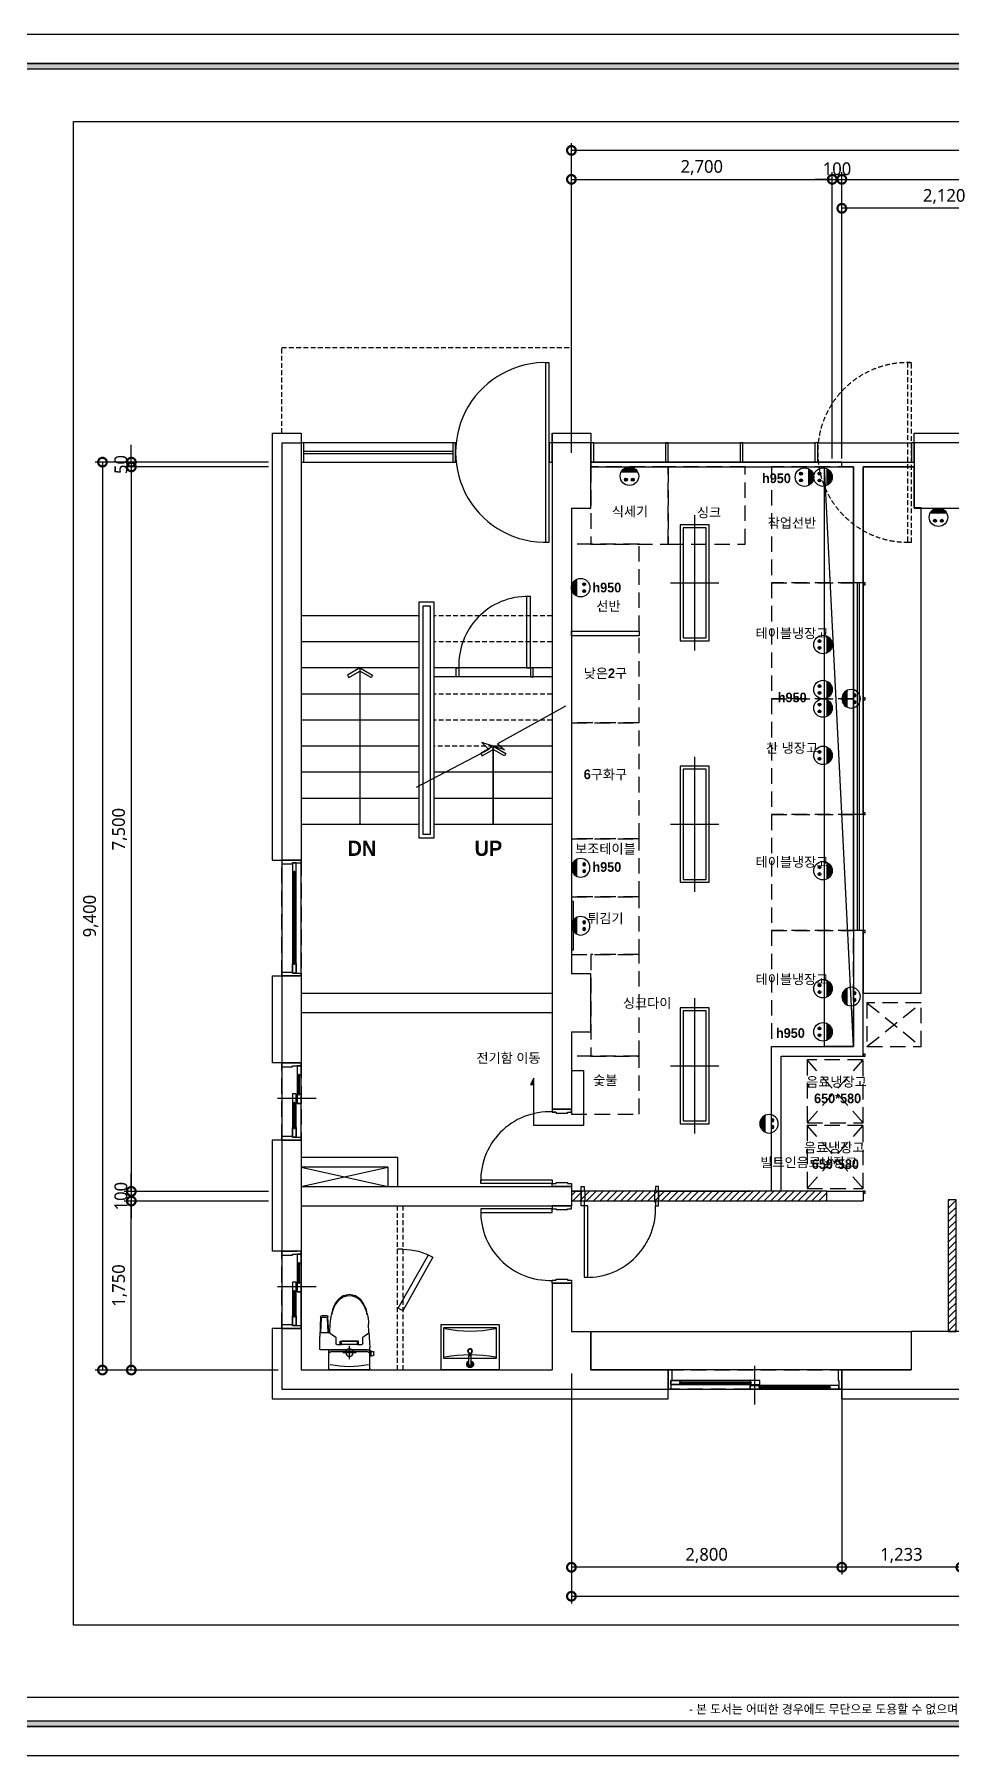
# Model space of a CAD drawing. Header units: inches. Extents: x 405346 to 489838, y -25612 to 14934.
# Drawn here: x 451634 to 461131, y -3486 to 14334 of the extents above; entities that cross this region are included whole.
import ezdxf
from ezdxf.enums import TextEntityAlignment as Align

# ---------------------------------------------------------------- set-up
doc = ezdxf.new("R2010")
doc.units = ezdxf.units.IN
doc.header["$LTSCALE"] = 200
doc.header["$MEASUREMENT"] = 0
doc.linetypes.add('DH-HID2', pattern=[1.2, 0.8, -0.4])
doc.linetypes.add('HIDDEN', pattern=[0.375, 0.25, -0.125])
for name, color, linetype in [('0-설비 급배수', 10, 'Continuous'), ('01. F-소품', 3, 'Continuous'), ('03-WAL NEW', 3, 'Continuous'), ('04-WIN', 4, 'Continuous'), ('04_FUR', 6, 'Continuous'), ('06-FUR', 6, 'Continuous'), ('06-LIGHT', 4, 'Continuous'), ('07-DIM', 5, 'Continuous'), ('07-DIM WAL', 5, 'Continuous'), ('08-HAT', 8, 'Continuous'), ('C-WIN', 4, 'Continuous'), ('CO-BATH', 6, 'Continuous'), ('CO-DO-FR', 7, 'Continuous'), ('CO-DOOR', 8, 'Continuous'), ('CORE', 7, 'Continuous'), ('F-SYM', 7, 'Continuous'), ('FORM(YOURNAME)-11', 1, 'Continuous'), ('FU-FURM', 251, 'DH-HID2'), ('RC-LIGHT', 7, 'Continuous'), ('도면층2', 2, 'Continuous'), ('설비', 140, 'Continuous'), ('텍스트', 4, 'Continuous')]:
    doc.layers.add(name, color=color, linetype=linetype)
doc.styles.add('DAWIN', font='NanumSquareR.ttf')
doc.styles.add('YOURNAME', font='HY울릉도M.TTF')
doc.styles.add('넥슨고딕', font='NEXONLv1GothicBold.ttf')
doc.dimstyles.new('60', dxfattribs={"dimscale": 60, "dimtxt": 2.2, "dimasz": 3, "dimexe": 1.25, "dimexo": 0.625, "dimtad": 1, "dimdec": 0, "dimzin": 0, "dimdsep": 46, "dimlunit": 6, "dimtxsty": 'DAWIN', "dimblk1": 'DOTSMALL', "dimblk2": 'DOTSMALL', "dimsah": 1, "dimcen": 0.001, "dimclrd": 1, "dimclre": 1, "dimclrt": 7, "dimadec": 0, "dimazin": 0, "dimtfac": 1, "dimtdec": 0, "dimtix": 1, "dimtmove": 2, "dimatfit": 3, "dimldrblk": 'DOTSMALL', "dimfxl": 0, "dimtolj": 1, "dimtzin": 0, "dimarcsym": 0})
pattern_1 = [(45, (0, 0), (-35.355339, 35.355339), [])]

# ---------------------------------------------------------------- blocks, each defined once
blk = doc.blocks.new('FORM-PLAN')
at = {"layer": 'FORM(YOURNAME)-11'}
h = blk.add_hatch(color=256, dxfattribs=at)
h.dxf.hatch_style = 1
h.paths.add_polyline_path([(-71444, 55115), (10556, 55115), (10556, 54915), (-71444, 54915)])
h.paths.add_polyline_path([(-71444, -2085), (10556, -2085), (10556, -2285), (-71444, -2285)])
at = {"layer": 'Defpoints', "color": 158}
blk.add_line((1346, -1285), (-71444, -1285), dxfattribs=at)
for points in [[(-71444, -2285), (10556, -2285), (10556, 55115), (-71444, 55115)], [(-69444, 53115), (-64, 53115), (-64, 1215), (-69444, 1215)]]:
    blk.add_lwpolyline(points, close=True, dxfattribs=at)
at = {"layer": 'FORM(YOURNAME)-11', "color": 250}
blk.add_lwpolyline([(-72444, -3285), (11556, -3285), (11556, 56115), (-72444, 56115)], close=True, dxfattribs=at)
at = {"layer": 'FORM(YOURNAME)-11'}
for points in [[(-71444, 55115), (10556, 55115), (10556, 54915), (-71444, 54915)], [(-71444, -2085), (10556, -2085), (10556, -2285), (-71444, -2285)]]:
    blk.add_lwpolyline(points, close=True, dxfattribs=at)
at = {"layer": 'FORM(YOURNAME)-11', "color": 1, "style": 'YOURNAME'}
blk.add_text("- 본 도서는 어떠한 경우에도 무단으로 도용할 수 없으며 도용시 '지적재산권' 보호에 관한 법률에 의거, 법적 분쟁이 발생합니다.  또한 본 도서에 관한 모든 저작권은 당사에 있습니다. -", height=300, dxfattribs=at).set_placement((-32990, -1685), align=Align.MIDDLE_CENTER)
at = {"layer": 'FORM(YOURNAME)-11', "color": 3, "style": 'YOURNAME'}
for tag, height, p in [('1', 450, (9905, 18188)), ('2', 450, (9905, 17544)), ('3', 450, (9905, 16257)), ('4', 450, (9905, 14326)), ('5', 515, (9905, 12009)), ('6', 515, (9905, 9757)), ('7', 515, (9905, 7504)), ('8', 515, (9905, 5252)), ('9', 515, (9905, 2999)), ('10', 515, (5655, 811)), ('11', 515, (9905, 747)), ('12', 515, (5655, -1441)), ('13', 515, (9905, -1441))]:
    blk.add_attdef(tag, text='', height=height, dxfattribs=at).set_placement(p, align=Align.MIDDLE_RIGHT)
blk = doc.blocks.new('*U199')
at = {"layer": 'F-SYM', "xscale": 0.3000000000000001, "yscale": 0.3000000000000001, "zscale": 0.3000000000000001}
blk.add_blockref('FORM-PLAN', (472871, -2500), dxfattribs=at)
blk = doc.blocks.new('B-003')
at = {"layer": 'CO-BATH'}
for p, q in [((-300, 0), (-300, -470)), ((300, 0), (-300, 0)), ((300, -470), (300, 0)), ((-300, -470), (300, -470))]:
    blk.add_line(p, q, dxfattribs=at)
at = {"layer": 'CO-BATH', "color": 8}
for p, q in [((-270, -120), (-270, -440)), ((270, -120), (-270, -120)), ((-15, -156), (-15, -161)), ((-15, -161), (14, -161)), ((-14, -151), (-14, -156)), ((-13, -60), (-13, -151)), ((12, -60), (12, -151)), ((13, -151), (13, -156)), ((14, -156), (14, -161)), ((270, -440), (270, -120)), ((-270, -440), (270, -440))]:
    blk.add_line(p, q, dxfattribs=at)
at = {"layer": 'CO-BATH', "color": 251}
for p, q in [((-15, -156), (14, -156)), ((-14, -151), (13, -151))]:
    blk.add_line(p, q, dxfattribs=at)
at = {"layer": 'CO-BATH', "color": 8}
blk.add_circle((0, -195), 25, dxfattribs=at)
at = {"layer": 'CO-BATH', "color": 251}
blk.add_circle((0, -195), 20, dxfattribs=at)
for centre, radius, start, end in [((0, 1202), 1362, 258.891, 281.109), ((0, -60), 30, 294.6243, 245.3757), ((0, -60), 25, 300, 240), ((0, -60), 18, 313.9829, 226.017), ((0, -1762), 1362, 78.891, 101.109)]:
    blk.add_arc(centre, radius, start, end, dxfattribs=at)
at = {"layer": 'CO-BATH', "color": 8}
for radius, start, end in [(35, 290.9248, 249.0751), (12.5, 360, 180)]:
    blk.add_arc((0, -60), radius, start, end, dxfattribs=at)
blk = doc.blocks.new('B-306')
at = {"layer": 'CO-BATH'}
for p, q in [((0, 197), (0, -197)), ((15, 212), (195, 212)), ((142, 227), (198, 227)), ((142, 227), (142, 215)), ((142, 215), (198, 215)), ((150, 227), (150, 248)), ((157, 255), (183, 255)), ((190, 227), (190, 248)), ((192, -187), (192, 187)), ((198, 227), (198, 215)), ((210, -197), (210, 197)), ((210, 183), (210, -187)), ((220, 212), (233, 212)), ((391, 203), (233, 212)), ((373, 194), (344, 145)), ((391, 203), (473, 199)), ((570, 185), (610, 176)), ((583, 185), (623, 176)), ((112, 1), (249, 1)), ((180, -67), (180, 69)), ((180, 1), (180, 1)), ((210, -88), (210, 86)), ((264, 83), (264, 130)), ((264, 96), (299, 96)), ((264, 96), (264, 86)), ((264, 86), (299, 86)), ((264, 83), (264, -89)), ((264, 83), (295, 83)), ((269, 99), (269, 80)), ((274, 140), (335, 140)), ((295, 83), (295, -81)), ((299, 96), (299, -79)), ((610, 176), (648, 162)), ((623, 176), (661, 162)), ((648, 162), (682, 144)), ((661, 162), (695, 144)), ((682, 144), (712, 121)), ((695, 144), (724, 121)), ((712, 121), (736, 94)), ((724, 121), (748, 94)), ((736, 94), (753, 65)), ((748, 94), (766, 65)), ((753, 65), (764, 33)), ((764, 33), (768, 1)), ((768, 1), (764, -31)), ((766, 65), (776, 33)), ((776, 33), (780, 1)), ((780, 1), (776, -31)), ((264, -81), (295, -81)), ((264, -128), (264, -81)), ((264, -84), (264, -94)), ((264, -84), (299, -84)), ((264, -94), (299, -94)), ((269, -78), (269, -97)), ((274, -138), (335, -138)), ((299, -94), (299, -75)), ((373, -192), (344, -143)), ((610, -174), (570, -183)), ((623, -174), (583, -183)), ((648, -160), (610, -174)), ((661, -160), (623, -174)), ((682, -142), (648, -160)), ((695, -142), (661, -160)), ((712, -119), (682, -142)), ((724, -119), (695, -142)), ((736, -92), (712, -119)), ((748, -92), (724, -119)), ((753, -63), (736, -92)), ((766, -63), (748, -92)), ((764, -31), (753, -63)), ((776, -31), (766, -63)), ((15, -212), (195, -212)), ((210, -197), (210, -297)), ((220, -307), (345, -307)), ((551, -297), (345, -307)), ((380, -199), (380, -207)), ((385, -212), (551, -221)), ((385, -224), (385, -293)), ((390, -219), (535, -227)), ((535, -291), (390, -298)), ((392, -202), (473, -197)), ((545, -237), (545, -281)), ((560, -231), (560, -287))]:
    blk.add_line(p, q, dxfattribs=at)
blk.add_circle((180, 1), 38.4, dxfattribs=at)
for centre, radius, start, end in [((15, 197), 15, 90, 180), ((1014, 0), 980, 168.4061, 191.5939), ((157, 248), 7, 90, 180), ((177, 187), 15, 0, 90), ((183, 248), 7, 0, 90), ((195, 197), 15, 0, 90), ((220, 202), 10, 90, 180), ((390, 183), 20, 86.9031, 149.352), ((444, -440), 640, 77.5149, 87.4115), ((274, 130), 10, 90, 180), ((335, 150), 10, 270, 329.352), ((274, -128), 10, 180, 270), ((335, -148), 10, 30.648, 90), ((15, -197), 15, 180, 270), ((177, -187), 15, 270, 0), ((195, -197), 15, 270, 0), ((220, -297), 9.82, 180, 270), ((390, -182), 20, 210.648, 273.5722), ((385, -207), 5, 180, 266.8224), ((390, -224), 5, 86.8224, 180), ((390, -293), 5, 180, 272.6619), ((444, 442), 640, 272.5885, 282.4851), ((535, -237), 10, 0, 86.8224), ((535, -281), 10, 272.6619, 0), ((550, -231), 10, 0, 86.8224), ((550, -287), 10, 272.6619, 0)]:
    blk.add_arc(centre, radius, start, end, dxfattribs=at)
blk = doc.blocks.new('비데')
at = {"layer": 'CO-BATH'}
blk.add_blockref('B-306', (0, 197), dxfattribs=at)
blk = doc.blocks.new('FLOOR')
at = {"layer": '08-HAT'}
h = blk.add_hatch(dxfattribs=at)
h.set_pattern_fill('_USER', color=256, scale=50, angle=45, pattern_type=0)
h.set_pattern_definition(pattern_1)
h.paths.add_polyline_path([(431442, 26198), (434087, 26198), (434087, 26298), (431442, 26298)])
h = blk.add_hatch(dxfattribs=at)
h.set_pattern_fill('_USER', color=256, scale=50, angle=45, pattern_type=0)
h.set_pattern_definition(pattern_1)
h.paths.add_polyline_path([(444542, 24512), (440292, 24512), (440292, 24448), (440392, 24448), (441892, 24448), (442842, 24448), (442872, 24448), (442882, 24448), (443642, 24448), (444542, 24448)])
h.paths.add_polyline_path([(439792, 24512), (435474, 24512), (435474, 24448), (436742, 24448), (438542, 24448), (439792, 24448)])
h.paths.add_polyline_path([(435424, 26208), (435342, 26208), (435342, 24848), (435424, 24848)])
at = {"color": 0, "linetype": 'Continuous'}
for p, q in [((429862, 32256), (428642, 32256)), ((429862, 31986), (428642, 31986)), ((429862, 31716), (428642, 31716)), ((429862, 31446), (428642, 31446)), ((429862, 31176), (428642, 31176)), ((429862, 30906), (428642, 30906)), ((431242, 30906), (430632, 30906)), ((429862, 30636), (428642, 30636)), ((431242, 30636), (430022, 30636)), ((429862, 30366), (428642, 30366)), ((431242, 30366), (430022, 30366)), ((429862, 30096), (428642, 30096)), ((431242, 30096), (430022, 30096))]:
    blk.add_line(p, q, dxfattribs=at)
at = {"color": 0, "linetype": 'HIDDEN'}
for p, q in [((431242, 32256), (430022, 32256)), ((431242, 31986), (430022, 31986)), ((431242, 31446), (430022, 31446)), ((431242, 31176), (430022, 31176)), ((430632, 30906), (430022, 30906))]:
    blk.add_line(p, q, dxfattribs=at)
at = {"color": 7, "linetype": 'Continuous'}
for p, q in [((429252, 31716), (429122, 31641)), ((429122, 31641), (429137, 31615)), ((429137, 31616), (429252, 31682)), ((429252, 31716), (429252, 30096)), ((429252, 31716), (429382, 31641)), ((429367, 31616), (429252, 31682)), ((429382, 31641), (429367, 31615)), ((430632, 30906), (430502, 30831)), ((430502, 30831), (430517, 30805)), ((430517, 30806), (430632, 30872)), ((430632, 30906), (430632, 30096)), ((430632, 30906), (430762, 30831)), ((430747, 30806), (430632, 30872)), ((430762, 30831), (430747, 30805))]:
    blk.add_line(p, q, dxfattribs=at)
at = {"color": 0, "linetype": 'Continuous'}
for points in [[(429862, 29956), (430022, 29956), (430022, 32396), (429862, 32396)], [(429902, 29996), (429982, 29996), (429982, 32356), (429902, 32356)]]:
    blk.add_lwpolyline(points, close=True, dxfattribs=at)
blk.add_arc((430985, 31748), 709, 89.0404, 182.5293, dxfattribs=at)
at = {"layer": '03-WAL NEW'}
for p, q in [((430247, 31666), (430247, 31676)), ((431047, 31666), (431047, 31676))]:
    blk.add_line(p, q, dxfattribs=at)
at = {"layer": '04-WIN'}
for points in [[(428442, 28528), (428642, 28528), (428642, 29728), (428442, 29728)], [(428442, 26828), (428642, 26828), (428642, 27628), (428442, 27628)], [(428442, 24878), (428642, 24878), (428642, 25678), (428442, 25678)]]:
    blk.add_lwpolyline(points, close=True, dxfattribs=at)
at = {"layer": 'C-WIN'}
for p, q in [((431672, 34048), (433962, 34048)), ((433992, 34048), (434962, 34048)), ((428672, 33960), (430212, 33960)), ((428672, 33936), (430212, 33936)), ((431672, 33848), (433962, 33848)), ((433992, 33848), (434962, 33848))]:
    blk.add_line(p, q, dxfattribs=at)
for points in [[(428642, 33848), (430242, 33848), (430242, 34048), (428642, 34048)], [(428642, 28528), (428642, 29728), (428442, 29728), (428442, 28528)], [(428642, 26828), (428642, 27628), (428442, 27628), (428442, 26828)], [(428642, 24878), (428642, 25678), (428442, 25678), (428442, 24878)], [(432442, 24248), (434242, 24248), (434242, 24448), (432442, 24448)]]:
    blk.add_lwpolyline(points, close=True, dxfattribs=at)
at = {"layer": 'C-WIN', "color": 0}
blk.add_lwpolyline([(431442, 28798), (431462, 28798), (431462, 29298), (431442, 29298)], close=True, dxfattribs=at)
at = {"layer": 'CO-DO-FR'}
for points in [[(428672, 34048), (428642, 34048), (428642, 33848), (428672, 33848)], [(430242, 34048), (430212, 34048), (430212, 33848), (430242, 33848)], [(431242, 34048), (431212, 34048), (431212, 33848), (431242, 33848)], [(431672, 34048), (431642, 34048), (431642, 33848), (431672, 33848)], [(432445, 34048), (432415, 34048), (432415, 33848), (432445, 33848)], [(433218, 34048), (433188, 34048), (433188, 33848), (433218, 33848)], [(433992, 34048), (433962, 34048), (433962, 33848), (433992, 33848)], [(434992, 34048), (434962, 34048), (434962, 33848), (434992, 33848)], [(430247, 31626), (430247, 31716), (430277, 31716), (430277, 31676), (430277, 31676), (430277, 31666), (430277, 31666), (430277, 31626), (430247, 31626)], [(431047, 31626), (431047, 31716), (431017, 31716), (431017, 31676), (431017, 31676), (431017, 31666), (431017, 31666), (431017, 31626), (431047, 31626)], [(428642, 29728), (428442, 29728), (428442, 29698), (428442, 29698), (428442, 29688), (428552, 29688), (428552, 29698), (428642, 29698), (428642, 29728)], [(428642, 28528), (428442, 28528), (428442, 28558), (428442, 28558), (428442, 28568), (428552, 28568), (428552, 28558), (428642, 28558), (428642, 28528)], [(428642, 27628), (428442, 27628), (428442, 27598), (428442, 27598), (428442, 27588), (428552, 27588), (428552, 27598), (428642, 27598), (428642, 27628)], [(431442, 27148), (431242, 27148), (431242, 27118), (431282, 27118), (431282, 27108), (431402, 27108), (431402, 27118), (431442, 27118), (431442, 27148)], [(428642, 26828), (428442, 26828), (428442, 26858), (428442, 26858), (428442, 26868), (428552, 26868), (428552, 26858), (428642, 26858), (428642, 26828)], [(431442, 26348), (431242, 26348), (431242, 26378), (431282, 26378), (431282, 26388), (431402, 26388), (431402, 26378), (431442, 26378), (431442, 26348)], [(431442, 26148), (431242, 26148), (431242, 26118), (431282, 26118), (431282, 26108), (431402, 26108), (431402, 26118), (431442, 26118), (431442, 26148)], [(428642, 25678), (428442, 25678), (428442, 25648), (428442, 25648), (428442, 25638), (428552, 25638), (428552, 25648), (428642, 25648), (428642, 25678)], [(431442, 25348), (431242, 25348), (431242, 25378), (431282, 25378), (431282, 25388), (431402, 25388), (431402, 25378), (431442, 25378), (431442, 25348)], [(428642, 24878), (428442, 24878), (428442, 24908), (428442, 24908), (428442, 24918), (428552, 24918), (428552, 24908), (428642, 24908), (428642, 24878)], [(432442, 24248), (432442, 24448), (432472, 24448), (432472, 24448), (432482, 24448), (432482, 24338), (432472, 24338), (432472, 24248), (432442, 24248)], [(434242, 24248), (434242, 24448), (434212, 24448), (434212, 24448), (434202, 24448), (434202, 24338), (434212, 24338), (434212, 24248), (434242, 24248)]]:
    blk.add_lwpolyline(points, close=True, dxfattribs=at)
at = {"layer": 'CO-DOOR', "color": 251}
for p, q in [((428797, 27258), (428397, 27258)), ((428797, 25308), (428397, 25308)), ((433342, 24092), (433342, 24492))]:
    blk.add_line(p, q, dxfattribs=at)
at = {"layer": 'CO-DOOR'}
for points in [[(431212, 33018), (431212, 34877), (431172, 34877), (431172, 33018)], [(430977, 32456), (430977, 31716), (431017, 31716), (431017, 32456)], [(428592, 29598), (428592, 29698), (428552, 29698), (428552, 29598), (428567, 29598), (428567, 29608), (428577, 29608), (428577, 29598), (428592, 29598)], [(428567, 29608), (428567, 28648), (428577, 28648), (428577, 29608)], [(428592, 28658), (428592, 28558), (428552, 28558), (428552, 28658), (428567, 28658), (428567, 28648), (428577, 28648), (428577, 28658), (428592, 28658)], [(428642, 27498), (428642, 27598), (428602, 27598), (428602, 27498), (428617, 27498), (428617, 27508), (428627, 27508), (428627, 27498), (428642, 27498)], [(428617, 27508), (428617, 27298), (428627, 27298), (428627, 27508)], [(428592, 27208), (428592, 27308), (428552, 27308), (428552, 27208), (428567, 27208), (428567, 27218), (428577, 27218), (428577, 27208), (428592, 27208)], [(428642, 27308), (428642, 27208), (428602, 27208), (428602, 27308), (428617, 27308), (428617, 27298), (428627, 27298), (428627, 27308), (428642, 27308)], [(428567, 27218), (428567, 26948), (428577, 26948), (428577, 27218)], [(428592, 26958), (428592, 26858), (428552, 26858), (428552, 26958), (428567, 26958), (428567, 26948), (428577, 26948), (428577, 26958), (428592, 26958)], [(430502, 26418), (431242, 26418), (431242, 26378), (430502, 26378)], [(430502, 26078), (431242, 26078), (431242, 26118), (430502, 26118)], [(428642, 25548), (428642, 25648), (428602, 25648), (428602, 25548), (428617, 25548), (428617, 25558), (428627, 25558), (428627, 25548), (428642, 25548)], [(428617, 25558), (428617, 25348), (428627, 25348), (428627, 25558)], [(428592, 25258), (428592, 25358), (428552, 25358), (428552, 25258), (428567, 25258), (428567, 25268), (428577, 25268), (428577, 25258), (428592, 25258)], [(428642, 25358), (428642, 25258), (428602, 25258), (428602, 25358), (428617, 25358), (428617, 25348), (428627, 25348), (428627, 25358), (428642, 25358)], [(428567, 25268), (428567, 24998), (428577, 24998), (428577, 25268)], [(428592, 25008), (428592, 24908), (428552, 24908), (428552, 25008), (428567, 25008), (428567, 24998), (428577, 24998), (428577, 25008), (428592, 25008)], [(432572, 24298), (432472, 24298), (432472, 24338), (432572, 24338), (432572, 24322), (432562, 24322), (432562, 24312), (432572, 24312), (432572, 24298)], [(433302, 24322), (432562, 24322), (432562, 24312), (433302, 24312)], [(433292, 24298), (433392, 24298), (433392, 24338), (433292, 24338), (433292, 24322), (433302, 24322), (433302, 24312), (433292, 24312), (433292, 24298)], [(433392, 24248), (433292, 24248), (433292, 24288), (433392, 24288), (433392, 24272), (433382, 24272), (433382, 24263), (433392, 24263), (433392, 24248)], [(434122, 24272), (433382, 24272), (433382, 24263), (434122, 24263)], [(434112, 24248), (434212, 24248), (434212, 24288), (434112, 24288), (434112, 24272), (434122, 24272), (434122, 24263), (434112, 24263), (434112, 24248)]]:
    blk.add_lwpolyline(points, close=True, dxfattribs=at)
at = {"layer": 'CO-DOOR', "linetype": 'HIDDEN'}
blk.add_lwpolyline([(434962, 33018), (434962, 34877), (434922, 34877), (434922, 33018)], close=True, dxfattribs=at)
at = {"layer": 'CO-DOOR', "color": 251, "linetype": 'DH-HID2'}
for points in [[(428642, 29728), (428642, 28528), (428442, 28528), (428442, 29728)], [(428642, 27628), (428642, 26828), (428442, 26828), (428442, 27628)], [(428642, 25678), (428642, 24878), (428442, 24878), (428442, 25678)], [(434242, 24248), (432442, 24248), (432442, 24448), (434242, 24448)]]:
    blk.add_lwpolyline(points, close=True, dxfattribs=at)
at = {"layer": 'CO-DOOR', "color": 251}
for points in [[(428592, 28558), (428592, 29698), (428552, 29698), (428552, 28558)], [(428602, 27598), (428602, 27208), (428642, 27208), (428642, 27598)], [(428592, 26858), (428592, 27308), (428552, 27308), (428552, 26858)], [(428602, 25648), (428602, 25258), (428642, 25258), (428642, 25648)], [(428592, 24908), (428592, 25358), (428552, 25358), (428552, 24908)], [(432472, 24298), (433392, 24298), (433392, 24338), (432472, 24338)], [(434212, 24288), (433292, 24288), (433292, 24248), (434212, 24248)]]:
    blk.add_lwpolyline(points, close=True, dxfattribs=at)
at = {"layer": 'CO-DOOR'}
for centre, radius, start, end in [((431172, 33948), 930, 87.5349, 272.4651), ((431215, 26408), 713, 84.6153, 180.8034), ((431215, 26088), 713, 179.1966, 275.3847)]:
    blk.add_arc(centre, radius, start, end, dxfattribs=at)
at = {"layer": 'CO-DOOR', "linetype": 'HIDDEN'}
blk.add_arc((434922, 33948), 930, 87.5349, 272.4651, dxfattribs=at)
at = {"layer": 'CORE', "color": 1}
for p, q in [((431382, 31321), (430675, 30930)), ((430588, 30872), (429834, 30480)), ((430750, 30869), (430514, 30944)), ((430514, 30944), (430588, 30872)), ((430675, 30930), (430750, 30869))]:
    blk.add_line(p, q, dxfattribs=at)
at = {"layer": '도면층2', "color": 0, "linetype": 'HIDDEN'}
for p, q in [((428442, 34148), (428442, 35034)), ((428442, 35034), (431442, 35034)), ((431442, 34148), (431442, 35034)), ((429642, 24448), (429642, 26148)), ((429695, 26148), (429695, 24448))]:
    blk.add_line(p, q, dxfattribs=at)
at = {"layer": '도면층2', "color": 6}
for p, q in [((428342, 34148), (428342, 29728)), ((428342, 34148), (428642, 34148)), ((428642, 34148), (428642, 34048)), ((428342, 29728), (428442, 29728)), ((428342, 28528), (428342, 27628)), ((428342, 28528), (428442, 28528)), ((428442, 27628), (428342, 27628)), ((428342, 26828), (428342, 25678)), ((428442, 26828), (428342, 26828)), ((428442, 25678), (428342, 25678)), ((428342, 24878), (428342, 24148)), ((428442, 24878), (428342, 24878)), ((432442, 24148), (432442, 24248)), ((434242, 24148), (434242, 24248)), ((428342, 24148), (432442, 24148)), ((434242, 24148), (436742, 24148))]:
    blk.add_line(p, q, dxfattribs=at)
at = {"layer": '도면층2'}
for p, q in [((428442, 34048), (428442, 29728)), ((428442, 34048), (428642, 34048)), ((428642, 34048), (428642, 29728)), ((431242, 34148), (431242, 27148)), ((431442, 33372), (431442, 28548)), ((434992, 33372), (435492, 33372)), ((431242, 31716), (430022, 31716)), ((431242, 31626), (430022, 31626)), ((430632, 30096), (430632, 30906)), ((428442, 29728), (428642, 29728)), ((428442, 28528), (428442, 27628)), ((428442, 28528), (428642, 28528)), ((428642, 28528), (428642, 27628)), ((428642, 28348), (431242, 28348)), ((428642, 28148), (431242, 28148)), ((431442, 27948), (431442, 27148)), ((428442, 27628), (428642, 27628)), ((431242, 27148), (431442, 27148)), ((428442, 26828), (428442, 24248)), ((428442, 26828), (428642, 26828)), ((428442, 26828), (428642, 26828)), ((428642, 26828), (428642, 24448)), ((428642, 26348), (431442, 26348)), ((431442, 26348), (431442, 26148)), ((428642, 26148), (431442, 26148)), ((431242, 25348), (431242, 24448)), ((431242, 25348), (431442, 25348)), ((431442, 25348), (431442, 24848)), ((431442, 24848), (431642, 24848)), ((431642, 24848), (431642, 24448)), ((428642, 24448), (431242, 24448)), ((431642, 24448), (432442, 24448)), ((432442, 24448), (432442, 24248)), ((434242, 24448), (434958, 24448)), ((434242, 24448), (434242, 24248)), ((428442, 24248), (432442, 24248)), ((434242, 24248), (436742, 24248))]:
    blk.add_line(p, q, dxfattribs=at)
at = {"layer": '도면층2', "color": 3}
for p, q in [((429642, 26648), (428642, 26648)), ((429642, 26648), (429642, 26348)), ((429542, 26548), (428642, 26548)), ((429542, 26548), (429542, 26348))]:
    blk.add_line(p, q, dxfattribs=at)
at = {"layer": '도면층2', "color": 1}
for p, q in [((428642, 26348), (429542, 26548)), ((428642, 26548), (429542, 26348))]:
    blk.add_line(p, q, dxfattribs=at)
at = {"layer": '도면층2', "color": 0}
blk.add_line((429695, 25698), (429642, 25698), dxfattribs=at)
at = {"layer": '도면층2', "color": 6}
for points in [[(431642, 34048), (431242, 34048), (431242, 34148), (431642, 34148)], [(435492, 34048), (434992, 34048), (434992, 34148), (435492, 34148)]]:
    blk.add_lwpolyline(points, close=True, dxfattribs=at)
at = {"layer": '도면층2'}
for points in [[(431442, 33372), (431642, 33372), (431642, 34048), (431242, 34048), (431242, 33848)], [(431442, 27948), (431642, 27948), (431642, 28548), (431442, 28548)], [(435474, 24448), (435474, 24848), (434958, 24848), (434958, 24448)]]:
    blk.add_lwpolyline(points, dxfattribs=at)
blk.add_lwpolyline([(434992, 33372), (435492, 33372), (435492, 34048), (434992, 34048)], close=True, dxfattribs=at)
at = {"layer": '도면층2', "color": 3}
for points in [[(431442, 26198), (434087, 26198), (434087, 26298), (431442, 26298), (431442, 26198)], [(435424, 24848), (435424, 26208), (435342, 26208), (435342, 24848), (435424, 24848)]]:
    blk.add_lwpolyline(points, dxfattribs=at)
at = {"layer": '도면층2', "color": 0}
blk.add_lwpolyline([(429695, 25698, -0.129327), (430008, 25615), (429695, 25061), (429649, 25087), (429961, 25639)], format="xyb", dxfattribs=at)
at = {"layer": 'C-WIN', "xscale": -1, "rotation": 270}
blk.add_blockref('비데', (428945, 24448), dxfattribs=at)
at = {"layer": 'CO-BATH', "xscale": -1, "rotation": 180}
blk.add_blockref('B-003', (430392, 24448), dxfattribs=at)
at = {"layer": '텍스트', "style": '넥슨고딕'}
for s, p in [('DN', (429124, 29771)), ('UP', (430439, 29771))]:
    blk.add_text(s, height=157.1, dxfattribs=at).set_placement(p)
blk = doc.blocks.new('FLLLL')
at = {"layer": '01. F-소품'}
for p, q in [((460162, 4460), (460162, 9260)), ((460162, 4460), (460162, 9260)), ((460262, 8060), (460262, 9260)), ((460262, 9260), (460792, 9260)), ((460262, 8060), (460162, 8060)), ((460262, 8060), (460162, 8060)), ((460262, 5660), (460262, 8060)), ((460262, 5660), (460262, 8060)), ((460262, 5660), (460162, 5660)), ((460262, 5660), (460162, 5660)), ((460162, 4460), (460162, 3260)), ((460262, 4460), (460162, 4460)), ((460262, 4460), (460162, 4460)), ((460262, 3160), (460262, 4460)), ((459312, 3260), (460162, 3260)), ((459312, 1760), (459312, 3260)), ((459412, 3160), (460262, 3160)), ((459412, 1760), (459412, 3160)), ((457242, 1760), (457342, 1760)), ((457242, 1660), (457342, 1660)), ((457342, 1760), (457342, 1660)), ((458142, 1760), (459092, 1760)), ((458142, 1760), (458142, 1660)), ((459887, 1760), (460262, 1760)), ((459887, 1660), (460262, 1660)), ((460262, 1760), (460262, 1660))]:
    blk.add_line(p, q, dxfattribs=at)
at = {"layer": '03-WAL NEW'}
blk.add_lwpolyline([(457442, 9260), (460042, 9260), (460042, 9310), (457442, 9310)], close=True, dxfattribs=at)
at = {"layer": '04-WIN'}
for points in [[(460202, 8060), (460202, 4460)], [(460222, 8060), (460222, 4460)]]:
    blk.add_lwpolyline(points, dxfattribs=at)
at = {"layer": '04_FUR'}
for points in [[(460162, 3260), (459862, 3260), (459862, 9260), (460162, 9260), (460162, 3260), (459862, 9260)], [(457242, 7560), (457942, 7560), (457942, 7510), (457242, 7510), (457242, 7560)]]:
    blk.add_lwpolyline(points, dxfattribs=at)
blk.add_lwpolyline([(457442, 310), (460758, 310), (460758, -90), (457442, -90)], close=True, dxfattribs=at)
at = {"layer": '06-FUR'}
for points in [[(460262, 3810), (460862, 3810), (460862, 8835), (460792, 8835), (460792, 9260), (460262, 9260)], [(460262, 8040), (460282, 8040), (460282, 8060), (460262, 8060)], [(460262, 6850), (460282, 6850), (460282, 6870), (460262, 6870)], [(460262, 5660), (460282, 5660), (460282, 5680), (460262, 5680)], [(460262, 4440), (460282, 4440), (460282, 4460), (460262, 4460)], [(460262, 3160), (460282, 3160), (460282, 3180), (460262, 3180)], [(460262, 1740), (460282, 1740), (460282, 1760), (460262, 1760)]]:
    blk.add_lwpolyline(points, close=True, dxfattribs=at)
at = {"layer": 'CO-DO-FR'}
for points in [[(457342, 1610), (457342, 1810), (457372, 1810), (457372, 1770), (457382, 1770), (457382, 1650), (457372, 1650), (457372, 1610), (457342, 1610)], [(458142, 1610), (458142, 1810), (458112, 1810), (458112, 1770), (458102, 1770), (458102, 1650), (458112, 1650), (458112, 1610), (458142, 1610)]]:
    blk.add_lwpolyline(points, close=True, dxfattribs=at)
at = {"layer": 'CO-DOOR'}
blk.add_lwpolyline([(457412, 870), (457412, 1610), (457372, 1610), (457372, 870)], close=True, dxfattribs=at)
blk.add_arc((457402, 1580), 711, 269.1937, 2.376, dxfattribs=at)
at = {"layer": 'FU-FURM'}
for p, q in [((460302, 3260), (460862, 3710)), ((460302, 3710), (460862, 3260)), ((460262, 2470), (459682, 3120)), ((459682, 2470), (460262, 3120)), ((460262, 1790), (459682, 2440)), ((459682, 1790), (460262, 2440))]:
    blk.add_line(p, q, dxfattribs=at)
for points in [[(457442, 8460), (458242, 8460), (458242, 9260), (457442, 9260)], [(458242, 8460), (459042, 8460), (459042, 9260), (458242, 9260)], [(459312, 8060), (460162, 8060), (460162, 9260), (459312, 9260)], [(457942, 8460), (457242, 8460), (457242, 7560), (457942, 7560)], [(459312, 6860), (460162, 6860), (460162, 8060), (459312, 8060)], [(457942, 6610), (457942, 7510), (457242, 7510), (457242, 6610)], [(459312, 5660), (460162, 5660), (460162, 6860), (459312, 6860)], [(457942, 5410), (457942, 6610), (457242, 6610), (457242, 5410)], [(459312, 4460), (460162, 4460), (460162, 5660), (459312, 5660)], [(457942, 4810), (457942, 5410), (457242, 5410), (457242, 4810)], [(457942, 4210), (457942, 4810), (457242, 4810), (457242, 4210)], [(459312, 3260), (460162, 3260), (460162, 4460), (459312, 4460)], [(457942, 4210), (457442, 4210), (457442, 3160), (457942, 3160)], [(460862, 3260), (460862, 3710), (460302, 3710), (460302, 3260)], [(457942, 2560), (457942, 3160), (457242, 3160), (457242, 2560)], [(460262, 2470), (460262, 3120), (459682, 3120), (459682, 2470)], [(460262, 1790), (460262, 2440), (459682, 2440), (459682, 1790)]]:
    blk.add_lwpolyline(points, close=True, dxfattribs=at)
at = {"color": 0}
blk.add_blockref('FLOOR', (25800, -24538), dxfattribs=at)
at = {"layer": 'FU-FURM', "style": '넥슨고딕'}
for s, p in [('음료냉장고', (459986, 2843)), ('650*580', (459998, 2672)), ('음료냉장고', (459963, 2163)), ('650*580', (459975, 1992))]:
    blk.add_text(s, height=100, dxfattribs=at).set_placement(p, align=Align.CENTER)
blk = doc.blocks.new('222')
at = {"layer": '06-LIGHT', "color": 1}
for p, q in [((11540435, -14279929), (11540435, -14281329)), ((11540185, -14280629), (11540685, -14280629))]:
    blk.add_line(p, q, dxfattribs=at)
at = {"layer": '06-LIGHT'}
for points in [[(11540285, -14281229), (11540585, -14281229), (11540585, -14280029), (11540285, -14280029)], [(11540315, -14281199), (11540555, -14281199), (11540555, -14280059), (11540315, -14280059)]]:
    blk.add_lwpolyline(points, close=True, dxfattribs=at)
blk = doc.blocks.new('_DOTSMALL')
at = {"color": 0, "linetype": 'ByBlock', "const_width": 0.5}
blk.add_lwpolyline([(-0.0625, 0, 1), (0.0625, 0, 1)], format="xyb", close=True, dxfattribs=at)
blk = doc.blocks.new('*D98')
at = {"layer": '07-DIM', "color": 1, "lineweight": -2}
for p, q in [((454057, 9906), (452263, 9906)), ((452338, 9906), (452338, 506)), ((454157, 506), (452263, 506))]:
    blk.add_line(p, q, dxfattribs=at)
at = {"layer": 'Defpoints', "color": 0}
for p in [(454095, 9906), (452338, 506), (454195, 506)]:
    blk.add_point(p, dxfattribs=at)
at = {"layer": '07-DIM', "color": 1, "lineweight": -2, "xscale": 180, "yscale": 180, "zscale": 180}
for p, rotation in [((452338, 9906), 90), ((452338, 506), 270)]:
    blk.add_blockref('_DOTSMALL', p, dxfattribs=dict(at, rotation=rotation))
at = {"layer": '07-DIM', "color": 7, "insert": (452216, 5206), "char_height": 132, "attachment_point": 5, "rotation": 90, "style": 'DAWIN'}
blk.add_mtext('\\A1;9,400', dxfattribs=at)
blk = doc.blocks.new('*D99')
at = {"layer": '07-DIM', "color": 1, "lineweight": -2}
for p, q in [((454057, 2256), (452562, 2256)), ((452637, 506), (452637, 2256)), ((454057, 506), (452562, 506))]:
    blk.add_line(p, q, dxfattribs=at)
at = {"layer": 'Defpoints', "color": 0}
for p in [(452637, 2256), (454095, 2256), (454095, 506)]:
    blk.add_point(p, dxfattribs=at)
at = {"layer": '07-DIM', "color": 1, "lineweight": -2, "xscale": 180, "yscale": 180, "zscale": 180}
for p, rotation in [((452637, 2256), 90), ((452637, 506), 270)]:
    blk.add_blockref('_DOTSMALL', p, dxfattribs=dict(at, rotation=rotation))
at = {"layer": '07-DIM', "color": 7, "insert": (452516, 1381), "char_height": 132, "attachment_point": 5, "rotation": 90, "style": 'DAWIN'}
blk.add_mtext('\\A1;1,750', dxfattribs=at)
blk = doc.blocks.new('*D101')
at = {"layer": '07-DIM', "color": 1, "lineweight": -2}
for p, q in [((452637, 2356), (452637, 2536)), ((454057, 2356), (452562, 2356)), ((452637, 2356), (452637, 2256)), ((454057, 2256), (452562, 2256)), ((452637, 2256), (452637, 2076))]:
    blk.add_line(p, q, dxfattribs=at)
at = {"layer": 'Defpoints', "color": 0}
for p in [(454095, 2356), (452637, 2256), (454095, 2256)]:
    blk.add_point(p, dxfattribs=at)
at = {"layer": '07-DIM', "color": 1, "lineweight": -2, "xscale": 180, "yscale": 180, "zscale": 180}
for p, rotation in [((452637, 2356), 270), ((452637, 2256), 90)]:
    blk.add_blockref('_DOTSMALL', p, dxfattribs=dict(at, rotation=rotation))
at = {"layer": '07-DIM', "color": 7, "insert": (452529, 2306), "char_height": 132, "attachment_point": 5, "rotation": 90, "style": 'DAWIN'}
blk.add_mtext('\\A1;100', dxfattribs=at)
blk = doc.blocks.new('*D106')
at = {"layer": '07-DIM', "color": 1, "lineweight": -2}
for p, q in [((452637, 9906), (452637, 10086)), ((454057, 9906), (452562, 9906)), ((454057, 9856), (452562, 9856)), ((452637, 9906), (452637, 9856)), ((452637, 9856), (452637, 9676))]:
    blk.add_line(p, q, dxfattribs=at)
at = {"layer": 'Defpoints', "color": 0}
for p in [(452637, 9856), (454095, 9906), (454095, 9856)]:
    blk.add_point(p, dxfattribs=at)
at = {"layer": '07-DIM', "color": 1, "lineweight": -2, "xscale": 180, "yscale": 180, "zscale": 180}
for p, rotation in [((452637, 9906), 270), ((452637, 9856), 90)]:
    blk.add_blockref('_DOTSMALL', p, dxfattribs=dict(at, rotation=rotation))
at = {"layer": '07-DIM', "color": 7, "insert": (452529, 9881), "char_height": 132, "attachment_point": 5, "rotation": 90, "style": 'DAWIN'}
blk.add_mtext('\\A1;50', dxfattribs=at)
blk = doc.blocks.new('*D107')
at = {"layer": '07-DIM', "color": 1, "lineweight": -2}
for p, q in [((454057, 9856), (452562, 9856)), ((452637, 9856), (452637, 2356)), ((454057, 2356), (452562, 2356))]:
    blk.add_line(p, q, dxfattribs=at)
at = {"layer": 'Defpoints', "color": 0}
for p in [(454095, 9856), (452637, 2356), (454095, 2356)]:
    blk.add_point(p, dxfattribs=at)
at = {"layer": '07-DIM', "color": 1, "lineweight": -2, "xscale": 180, "yscale": 180, "zscale": 180}
for p, rotation in [((452637, 9856), 90), ((452637, 2356), 270)]:
    blk.add_blockref('_DOTSMALL', p, dxfattribs=dict(at, rotation=rotation))
at = {"layer": '07-DIM', "color": 7, "insert": (452516, 6106), "char_height": 132, "attachment_point": 5, "rotation": 90, "style": 'DAWIN'}
blk.add_mtext('\\A1;7,500', dxfattribs=at)
blk = doc.blocks.new('*D108')
at = {"layer": '07-DIM WAL', "color": 1, "lineweight": -2}
for p, q in [((457194, 10004), (457194, 13209)), ((470494, 10004), (470494, 13209)), ((470494, 13134), (457194, 13134))]:
    blk.add_line(p, q, dxfattribs=at)
at = {"layer": 'Defpoints', "color": 0}
for p in [(457194, 13134), (457194, 9966), (470494, 9966)]:
    blk.add_point(p, dxfattribs=at)
at = {"layer": '07-DIM WAL', "color": 1, "lineweight": -2, "xscale": 180, "yscale": 180, "zscale": 180, "rotation": 180}
blk.add_blockref('_DOTSMALL', (457194, 13134), dxfattribs=at)
at = {"layer": '07-DIM WAL', "color": 1, "lineweight": -2, "xscale": 180, "yscale": 180, "zscale": 180}
blk.add_blockref('_DOTSMALL', (470494, 13134), dxfattribs=at)
at = {"layer": '07-DIM WAL', "color": 7, "insert": (463844, 13256), "char_height": 132, "attachment_point": 5, "style": 'DAWIN'}
blk.add_mtext('\\A1;13,300', dxfattribs=at)
blk = doc.blocks.new('*D109')
at = {"layer": '07-DIM WAL', "color": 1, "lineweight": -2}
for p, q in [((457194, 10004), (457194, 12909)), ((457194, 12834), (459895, 12834)), ((459895, 9944), (459895, 12909))]:
    blk.add_line(p, q, dxfattribs=at)
at = {"layer": 'Defpoints', "color": 0}
for p in [(459895, 12834), (457194, 9966), (459895, 9906)]:
    blk.add_point(p, dxfattribs=at)
at = {"layer": '07-DIM WAL', "color": 1, "lineweight": -2, "xscale": 180, "yscale": 180, "zscale": 180, "rotation": 180}
blk.add_blockref('_DOTSMALL', (457194, 12834), dxfattribs=at)
at = {"layer": '07-DIM WAL', "color": 1, "lineweight": -2, "xscale": 180, "yscale": 180, "zscale": 180}
blk.add_blockref('_DOTSMALL', (459895, 12834), dxfattribs=at)
at = {"layer": '07-DIM WAL', "color": 7, "insert": (458544, 12956), "char_height": 132, "attachment_point": 5, "style": 'DAWIN'}
blk.add_mtext('\\A1;2,700', dxfattribs=at)
blk = doc.blocks.new('*D110')
at = {"layer": '07-DIM WAL', "color": 1, "lineweight": -2}
for p, q in [((459895, 12834), (459715, 12834)), ((459895, 9944), (459895, 12909)), ((459895, 12834), (459994, 12834)), ((459994, 9944), (459994, 12909)), ((459994, 12834), (460174, 12834))]:
    blk.add_line(p, q, dxfattribs=at)
at = {"layer": 'Defpoints', "color": 0}
for p in [(459994, 12834), (459895, 9906), (459994, 9906)]:
    blk.add_point(p, dxfattribs=at)
at = {"layer": '07-DIM WAL', "color": 1, "lineweight": -2, "xscale": 180, "yscale": 180, "zscale": 180}
blk.add_blockref('_DOTSMALL', (459895, 12834), dxfattribs=at)
at = {"layer": '07-DIM WAL', "color": 1, "lineweight": -2, "xscale": 180, "yscale": 180, "zscale": 180, "rotation": 180}
blk.add_blockref('_DOTSMALL', (459994, 12834), dxfattribs=at)
at = {"layer": '07-DIM WAL', "color": 7, "insert": (459944, 12943), "char_height": 132, "attachment_point": 5, "style": 'DAWIN'}
blk.add_mtext('\\A1;100', dxfattribs=at)
blk = doc.blocks.new('*D111')
at = {"layer": '07-DIM WAL', "color": 1, "lineweight": -2}
for p, q in [((459994, 9944), (459994, 12909)), ((459994, 12834), (470494, 12834)), ((470494, 9924), (470494, 12909))]:
    blk.add_line(p, q, dxfattribs=at)
at = {"layer": 'Defpoints', "color": 0}
for p in [(470494, 12834), (459994, 9906), (470494, 9886)]:
    blk.add_point(p, dxfattribs=at)
at = {"layer": '07-DIM WAL', "color": 1, "lineweight": -2, "xscale": 180, "yscale": 180, "zscale": 180, "rotation": 180}
blk.add_blockref('_DOTSMALL', (459994, 12834), dxfattribs=at)
at = {"layer": '07-DIM WAL', "color": 1, "lineweight": -2, "xscale": 180, "yscale": 180, "zscale": 180}
blk.add_blockref('_DOTSMALL', (470494, 12834), dxfattribs=at)
at = {"layer": '07-DIM WAL', "color": 7, "insert": (465244, 12956), "char_height": 132, "attachment_point": 5, "style": 'DAWIN'}
blk.add_mtext('\\A1;10,500', dxfattribs=at)
blk = doc.blocks.new('*D114')
at = {"layer": '07-DIM WAL', "color": 1, "lineweight": -2}
for p, q in [((459994, 9944), (459994, 12609)), ((462115, 12534), (459994, 12534)), ((462115, 9924), (462115, 12609))]:
    blk.add_line(p, q, dxfattribs=at)
at = {"layer": 'Defpoints', "color": 0}
for p in [(459994, 12534), (459994, 9906), (462115, 9886)]:
    blk.add_point(p, dxfattribs=at)
at = {"layer": '07-DIM WAL', "color": 1, "lineweight": -2, "xscale": 180, "yscale": 180, "zscale": 180, "rotation": 180}
blk.add_blockref('_DOTSMALL', (459994, 12534), dxfattribs=at)
at = {"layer": '07-DIM WAL', "color": 1, "lineweight": -2, "xscale": 180, "yscale": 180, "zscale": 180}
blk.add_blockref('_DOTSMALL', (462115, 12534), dxfattribs=at)
at = {"layer": '07-DIM WAL', "color": 7, "insert": (461054, 12656), "char_height": 132, "attachment_point": 5, "style": 'DAWIN'}
blk.add_mtext('\\A1;2,120', dxfattribs=at)
blk = doc.blocks.new('*D116')
at = {"layer": '07-DIM WAL', "color": 1, "lineweight": -2}
for p, q in [((459994, 469), (459994, -1611)), ((461227, 469), (461227, -1611)), ((461227, -1536), (459994, -1536))]:
    blk.add_line(p, q, dxfattribs=at)
at = {"layer": 'Defpoints', "color": 0}
for p in [(459994, 506), (461227, 506), (459994, -1536)]:
    blk.add_point(p, dxfattribs=at)
at = {"layer": '07-DIM WAL', "color": 1, "lineweight": -2, "xscale": 180, "yscale": 180, "zscale": 180, "rotation": 180}
blk.add_blockref('_DOTSMALL', (459994, -1536), dxfattribs=at)
at = {"layer": '07-DIM WAL', "color": 1, "lineweight": -2, "xscale": 180, "yscale": 180, "zscale": 180}
blk.add_blockref('_DOTSMALL', (461227, -1536), dxfattribs=at)
at = {"layer": '07-DIM WAL', "color": 7, "insert": (460611, -1414), "char_height": 132, "attachment_point": 5, "style": 'DAWIN'}
blk.add_mtext('\\A1;1,233', dxfattribs=at)
blk = doc.blocks.new('*D117')
at = {"layer": '07-DIM WAL', "color": 1, "lineweight": -2}
for p, q in [((457194, 469), (457194, -1611)), ((459994, 469), (459994, -1611)), ((459994, -1536), (457194, -1536))]:
    blk.add_line(p, q, dxfattribs=at)
at = {"layer": 'Defpoints', "color": 0}
for p in [(457194, 506), (459994, 506), (457194, -1536)]:
    blk.add_point(p, dxfattribs=at)
at = {"layer": '07-DIM WAL', "color": 1, "lineweight": -2, "xscale": 180, "yscale": 180, "zscale": 180, "rotation": 180}
blk.add_blockref('_DOTSMALL', (457194, -1536), dxfattribs=at)
at = {"layer": '07-DIM WAL', "color": 1, "lineweight": -2, "xscale": 180, "yscale": 180, "zscale": 180}
blk.add_blockref('_DOTSMALL', (459994, -1536), dxfattribs=at)
at = {"layer": '07-DIM WAL', "color": 7, "insert": (458594, -1414), "char_height": 132, "attachment_point": 5, "style": 'DAWIN'}
blk.add_mtext('\\A1;2,800', dxfattribs=at)
blk = doc.blocks.new('*D118')
at = {"layer": '07-DIM WAL', "color": 1, "lineweight": -2}
for p, q in [((457194, 469), (457194, -1911)), ((470494, 469), (470494, -1911)), ((457194, -1836), (470494, -1836))]:
    blk.add_line(p, q, dxfattribs=at)
at = {"layer": 'Defpoints', "color": 0}
for p in [(457194, 506), (470494, 506), (470494, -1836)]:
    blk.add_point(p, dxfattribs=at)
at = {"layer": '07-DIM WAL', "color": 1, "lineweight": -2, "xscale": 180, "yscale": 180, "zscale": 180, "rotation": 180}
blk.add_blockref('_DOTSMALL', (457194, -1836), dxfattribs=at)
at = {"layer": '07-DIM WAL', "color": 1, "lineweight": -2, "xscale": 180, "yscale": 180, "zscale": 180}
blk.add_blockref('_DOTSMALL', (470494, -1836), dxfattribs=at)
at = {"layer": '07-DIM WAL', "color": 7, "insert": (463844, -1714), "char_height": 132, "attachment_point": 5, "style": 'DAWIN'}
blk.add_mtext('\\A1;13,300', dxfattribs=at)
blk = doc.blocks.new('egoo')
at = {"layer": '설비'}
h = blk.add_hatch(color=140, dxfattribs=at)
edge = h.paths.add_edge_path()
edge.add_arc((1015645, 443434), 22.3, 0, 360)
h = blk.add_hatch(color=140, dxfattribs=at)
edge = h.paths.add_edge_path()
edge.add_arc((1015748, 443434), 22.3, 0, 360)
h = blk.add_hatch(color=140, dxfattribs=at)
edge = h.paths.add_edge_path()
edge.add_line((1015826, 443329), (1015567, 443329))
edge.add_ellipse((1015696, 443381), major_axis=(99, 99), ratio=1, start_angle=156.9578, end_angle=293.0422)
at = {"layer": '설비', "color": 140}
for centre, radius in [((1015696, 443381), 140), ((1015645, 443434), 22.3), ((1015748, 443434), 22.3)]:
    blk.add_circle(centre, radius, dxfattribs=at)

msp = doc.modelspace()

# ---------------------------------------------------------------- hatches: boundary and pattern name
at = {"layer": '0-설비 급배수'}
h = msp.add_hatch(color=256, dxfattribs=at)
h.dxf.hatch_style = 1
h.paths.add_polyline_path([(456805.6, 3527.1), (456769, 3461), (456805.6, 3461)])

# ---------------------------------------------------------------- linework, layer by layer
msp.add_lwpolyline([(457194.5, 3606.2), (457319, 3606.2), (457319, 3036.7), (456805.6, 3036.7), (456805.6, 3527.1), (456769, 3461), (456805.6, 3461)], dxfattribs=at)

# ---------------------------------------------------------------- block references
msp.add_blockref('FLLLL', (-47.5, 596.7))
at = {"layer": '07-DIM WAL'}
msp.add_blockref('*U199', (0, 0), dxfattribs=at)
at = {"layer": 'RC-LIGHT', "color": 140, "yscale": 0.6845238224412213, "zscale": 0.6845238224412213}
for p, xscale, rotation in [((1153062.9, 313265.5), 0.6845238224412213, 180), ((763112.2, -685516.9), 0.6845238224412213, 89.99999999999999), ((763303.8, -685516.9), 0.6845238224412213, 89.99999999999999), ((1156262.9, 312840.5), 0.6845238224412213, 180), ((153785.2, 703874.6), 0.6845238224412213, 270), ((763303.8, -687250.4), 0.6845238224412213, 89.99999999999999), ((763303.8, -687716.4), 0.6845238224412213, 89.99999999999999), ((156585.2, -687812.2), -0.6845238224412213, 270), ((763303.8, -687908.1), 0.6845238224412213, 89.99999999999999), ((763303.8, -688397.9), 0.6845238224412213, 89.99999999999999), ((153785.2, -689562.2), -0.6845238224412213, 270), ((763303.8, -689592.1), 0.6845238224412213, 89.99999999999999), ((153785.2, -690162.2), -0.6845238224412213, 270), ((763303.8, -690814.1), 0.6845238224412213, 89.99999999999999), ((156585.2, -690895.4), -0.6845238224412213, 270), ((763303.8, -691260.5), 0.6845238224412213, 89.99999999999999), ((155735.2, -692212.2), -0.6845238224412213, 270)]:
    msp.add_blockref('egoo', p, dxfattribs=dict(at, xscale=xscale, rotation=rotation))
at = {"layer": 'RC-LIGHT'}
for p in [(-11081965.1, 14289285.6), (-11081965.1, 14286785.6), (-11081965.1, 14284285.6)]:
    msp.add_blockref('222', p, dxfattribs=at)

# ---------------------------------------------------------------- texts
at = {"layer": '0-설비 급배수', "style": '넥슨고딕'}
msp.add_text('전기함 이동', height=100, dxfattribs=at).set_placement((456542.6, 3687), align=Align.CENTER)
at = {"layer": 'FU-FURM', "style": '넥슨고딕'}
for s, p in [('식세기', (457800.6, 9344.4)), ('싱크', (458619.5, 9335.2)), ('작업선반', (459478, 9227)), ('선반', (457577.3, 8365.3)), ('테이블냉장고', (459478, 8084.5)), ('낮은2구', (457546.1, 7670.2)), ('찬 냉장고', (459478, 6896.9)), ('6구화구', (457546.1, 6623.5)), ('보조테이블', (457546.1, 5852.6)), ('테이블냉장고', (459478, 5716.6)), ('튀김기', (457546.1, 5133.1)), ('테이블냉장고', (459478, 4502)), ('싱크다이', (457978.7, 4255.9)), ('숯불', (457544.5, 3456.2)), ('빌트인음료냉장고', (459651.6, 2605.7))]:
    msp.add_text(s, height=100, dxfattribs=at).set_placement(p, align=Align.CENTER)
at = {"layer": 'RC-LIGHT', "color": 140, "style": '넥슨고딕'}
for p in [(459317, 9689), (457560.9, 8557.6), (459480.9, 7419.5), (457560.9, 5664.3), (459461.4, 3945.4)]:
    msp.add_text('h950', height=100, dxfattribs=at).set_placement(p, align=Align.CENTER)

# ---------------------------------------------------------------- dimensions: what is measured, and where the dimension line sits
at = {"layer": '07-DIM'}
for base, p1, p2, picture, middle in [((452637.5, 9856.2), (454094.5, 9906.2), (454094.5, 9856.2), '*D106', (452529.4, 9881.2)), ((452337.5, 506.2), (454094.5, 9906.2), (454194.5, 506.2), '*D98', (452216.3, 5206.2)), ((452637.5, 2356.2), (454094.5, 9856.2), (454094.5, 2356.2), '*D107', (452516.3, 6106.2)), ((452637.5, 2256.2), (454094.5, 2356.2), (454094.5, 2256.2), '*D101', (452529.4, 2306.2)), ((452637.5, 2256.2), (454094.5, 506.2), (454094.5, 2256.2), '*D99', (452516.3, 1381.2))]:
    dim = msp.add_linear_dim(base=base, p1=p1, p2=p2, angle=90, dimstyle='60', dxfattribs=at)
    dim.commit()
    dim.dimension.update_dxf_attribs({"geometry": picture, "text_midpoint": middle})
at = {"layer": '07-DIM WAL'}
for base, p1, p2, picture, middle in [((457194.5, 13134.4), (470494.5, 9966.2), (457194.5, 9966.2), '*D108', (463844.5, 13255.6)), ((459894.5, 12834.4), (457194.5, 9966.2), (459894.5, 9906.2), '*D109', (458544.5, 12955.6)), ((459994.5, 12834.4), (459894.5, 9906.2), (459994.5, 9906.2), '*D110', (459944.5, 12942.5)), ((470494.5, 12834.4), (459994.5, 9906.2), (470494.5, 9886.2), '*D111', (465244.5, 12955.6)), ((459994.5, 12534.4), (462114.5, 9886.2), (459994.5, 9906.2), '*D114', (461054.5, 12655.6)), ((457194.5, -1535.6), (459994.5, 506.2), (457194.5, 506.2), '*D117', (458594.5, -1414.4)), ((470494.5, -1835.6), (457194.5, 506.2), (470494.5, 506.2), '*D118', (463844.5, -1714.4)), ((459994.5, -1535.5555824), (461227, 506.1944176), (459994.5, 506.1944176), '*D116', (460610.75, -1414.392273))]:
    dim = msp.add_linear_dim(base=base, p1=p1, p2=p2, dimstyle='60', dxfattribs=at)
    dim.commit()
    dim.dimension.update_dxf_attribs({"geometry": picture, "text_midpoint": middle})

doc.saveas('drawing.dxf')
